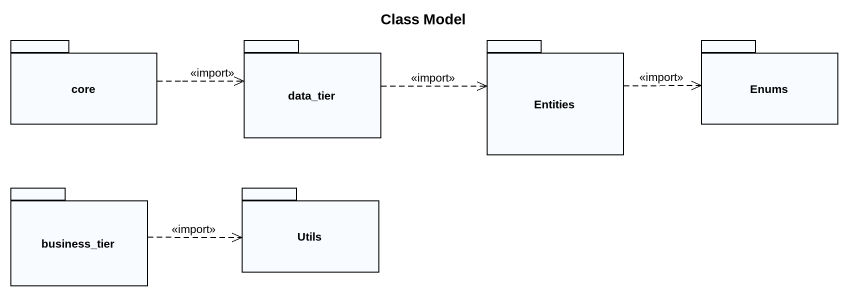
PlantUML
@startuml
title Class Model
package core {
}
package data_tier {
}
package Entities {
}
package Enums {
}
package business_tier {
}
package Utils {
}
core .right.> data_tier : <<import>>
data_tier .right.> Entities : <<import>>
Entities .right.> Enums : <<import>>
business_tier .right.> Utils : <<import>>
@enduml
